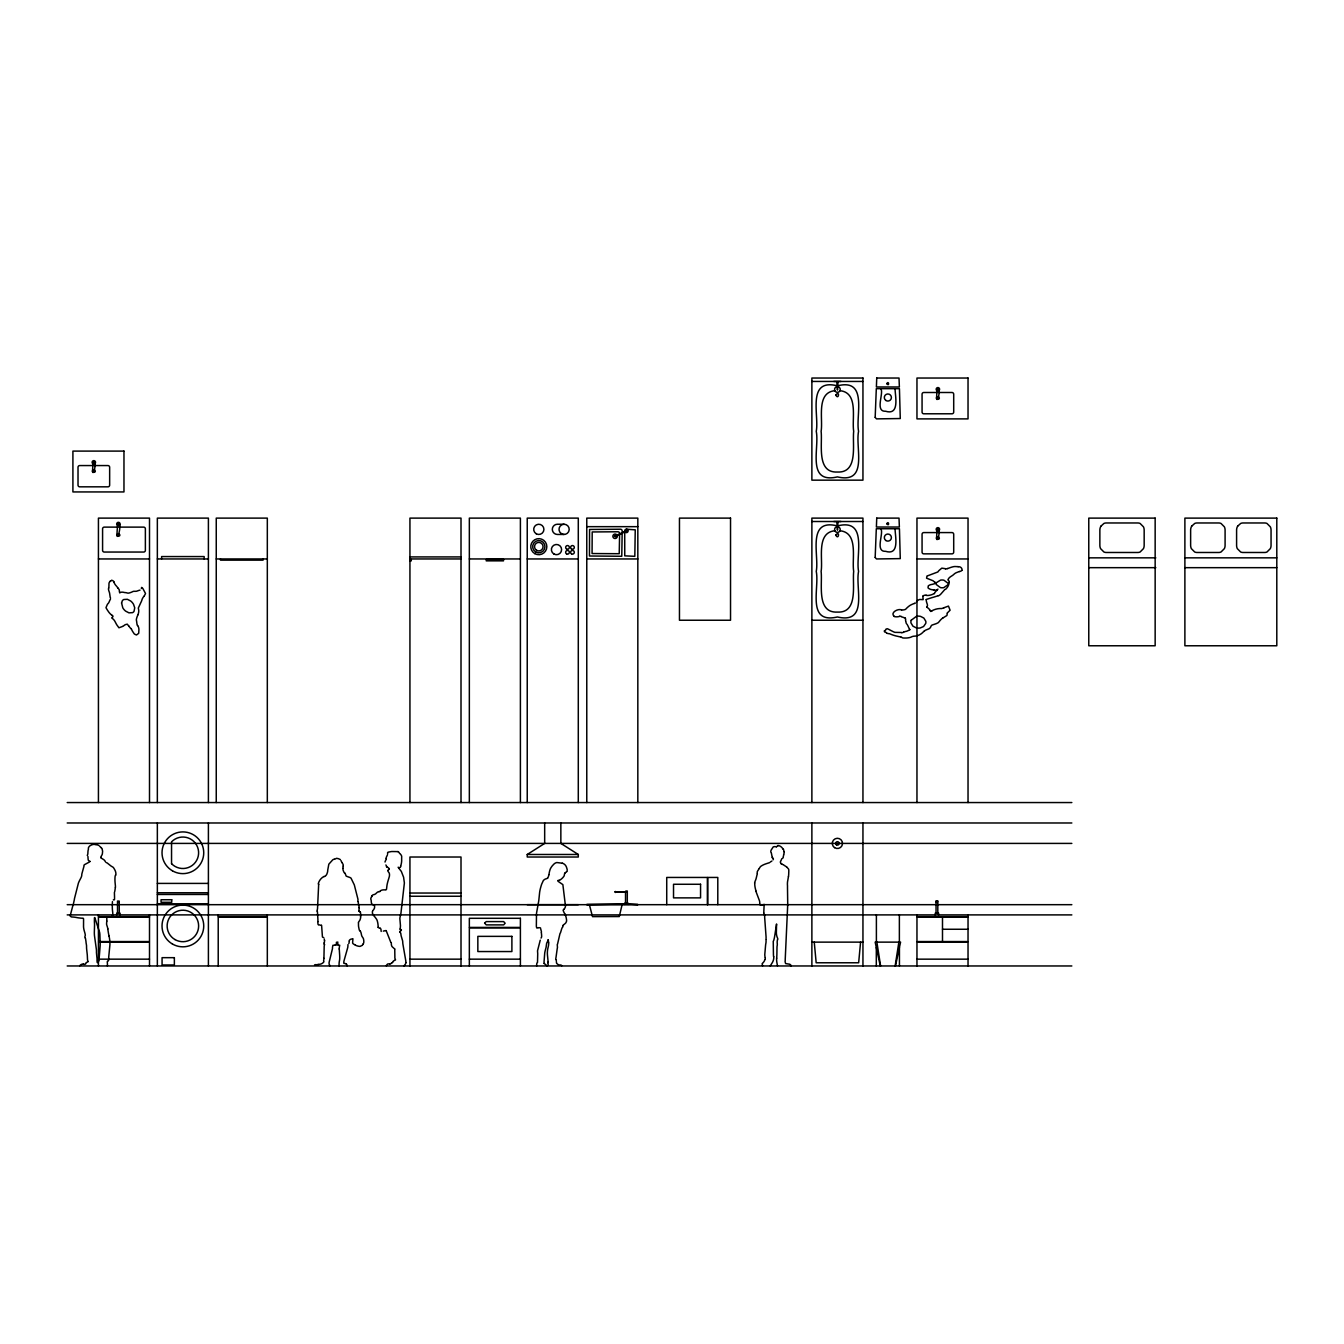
<?xml version="1.0" encoding="UTF-8"?>
<svg xmlns="http://www.w3.org/2000/svg" width="1344" height="1344" viewBox="0 0 1344 1344"><rect width="100%" height="100%" fill="white"/><g stroke="black" fill="none" stroke-linecap="round" stroke-linejoin="round"><path stroke-width="1.5" d="M117.516 913.198L117.516 901.068L119.213 901.068L119.28 913.198M624.708 904.428L624.708 903.151L628.102 903.151L628.102 904.428M936.046 913.198L936.046 901.068M770.263 965.966L771.658 963.648A10.987 10.987 0 0 0 773.808 956.743M339.058 965.849L339.091 963.732A16.985 16.985 0 0 1 339.326 961.397L339.528 960.372A12.953 12.953 0 0 0 339.679 959.112L339.713 958.759A45.461 45.461 0 0 0 339.612 954.408L339.259 948.965M385.022 862.042L385.157 861.487A16.699 16.699 0 0 1 385.51 860.681L385.946 859.774A2.806 2.806 0 0 0 386.316 858.564M141.372 588.521L141.624 587.395L142.514 588.118A20.395 20.395 0 0 1 142.951 588.689L145.538 593.544L144.077 596.299M776.53 925.31L776.362 932.35A14.431 14.431 0 0 0 777.05 936.902L777.538 938.095M378.067 927.158L378.084 926.789A8.232 8.232 0 0 0 378.101 925.596L378.05 924.941A29.518 29.518 0 0 0 377.681 922.505L377.362 921.161A8.534 8.534 0 0 0 376.975 920.035A5.796 5.796 0 0 0 376.454 919.094A24.931 24.931 0 0 0 375.917 918.322L373.766 915.499M880.673 388.668C884.369 392.347 874.44 411.869 885.629 411.247C900.127 415.699 895.02 395.573 895.07 388.668M880.673 528.746C884.369 532.426 874.44 551.947 885.629 551.326C900.127 555.778 895.02 535.651 895.07 528.746M405.871 962.506L405.871 962.388A12.096 12.096 0 0 0 405.854 961.716L405.838 961.464A7.594 7.594 0 0 0 405.787 960.826L402.881 943.975A19.236 19.236 0 0 1 402.73 942.194A9.055 9.055 0 0 0 402.595 940.783L401.369 936.6A11.071 11.071 0 0 1 400.932 934.567L400.915 934.315A5.158 5.158 0 0 0 400.68 933.055L400.428 932.786M773.254 941.556L773.438 954.895A30.089 30.089 0 0 0 773.506 955.786L773.59 956.76M343.006 868.442L342.989 869.501A2.99 2.99 0 0 0 343.09 870.055L343.14 870.223A8.383 8.383 0 0 0 343.375 870.878L343.594 871.433A4.234 4.234 0 0 0 344.585 873.029L344.753 873.046M106.764 917.414L106.814 919.632A11.878 11.878 0 0 1 106.798 921.127M324.526 944.446L324.526 944.395A4.922 4.922 0 0 1 324.341 945.37L324.324 945.521A5.477 5.477 0 0 0 324.19 946.159L323.921 958.339M359.167 907.721L358.915 911.047M949.2 582.439L948.696 584.741A14.078 14.078 0 0 1 947.386 587.328L945.924 589.025A3.024 3.024 0 0 1 945.235 589.394M776.53 924.958L776.563 923.966L775.186 932.87A90.737 90.737 0 0 1 774.346 937.994L773.842 940.027A4.637 4.637 0 0 1 773.573 940.682L773.422 941.002M112.426 901.639L112.308 905.402A70.98 70.98 0 0 0 112.308 907.166A38.422 38.422 0 0 0 112.526 910.879L112.627 911.702A20.95 20.95 0 0 1 112.795 913.937L112.61 915.432A2.302 2.302 0 0 1 112.123 916.255L111.67 916.558A6.149 6.149 0 0 1 109.973 916.978L108.965 917.045A17.64 17.64 0 0 0 108.007 917.162L107.201 917.28M358.462 922.538L358.562 922.169A8.954 8.954 0 0 1 359.251 921.077A5.074 5.074 0 0 0 359.822 920.254L359.906 920.086A8.87 8.87 0 0 0 360.679 917.078L360.696 916.843M401.251 929.796L400.982 929.46A2.856 2.856 0 0 1 400.26 929.359M776.681 958.188L776.798 956.323A79.414 79.414 0 0 0 776.882 954.643L777 946.982A9.055 9.055 0 0 1 777.202 945.538L777.302 944.899A3.007 3.007 0 0 0 777.319 944.362M754.723 883.025L754.706 883.226A23.806 23.806 0 0 0 756.118 891.173M317.856 921.547L317.873 921.329A19.891 19.891 0 0 0 317.923 919.699L317.503 912.66A11.357 11.357 0 0 0 317.335 911.551L317.268 911.232M783.334 856.615L783.317 856.716A6.031 6.031 0 0 1 783.149 857.758L782.426 858.379M87.276 855.473L87.612 854.566A2.621 2.621 0 0 0 87.83 853.877L87.931 851.962A19.488 19.488 0 0 1 87.982 851.374L88.066 850.651A4.066 4.066 0 0 1 88.234 849.845A2.335 2.335 0 0 0 88.435 848.87A3.091 3.091 0 0 1 88.402 847.913L88.536 847.594A4.721 4.721 0 0 1 89.981 845.796L90.989 845.208A10.382 10.382 0 0 1 92.417 844.637L93.727 844.368A3.142 3.142 0 0 1 94.382 844.385A4.452 4.452 0 0 1 95.004 844.536L95.088 844.553A5.561 5.561 0 0 0 95.861 844.704L96.835 844.822A4.805 4.805 0 0 1 97.978 845.04L98.246 845.225A7.745 7.745 0 0 1 98.969 845.594M107.369 965.966L107.369 965.849A13.692 13.692 0 0 0 107.419 965.026L107.419 964.555A13.574 13.574 0 0 0 107.318 962.674L107.335 961.363M387.408 854.969L386.484 856.934A2.503 2.503 0 0 0 386.148 858.514L386.215 858.564M787.567 905.335L787.601 905.705A20.563 20.563 0 0 1 787.634 906.511L785.266 958.44A15.07 15.07 0 0 0 785.232 959.347L785.215 960.59A11.794 11.794 0 0 1 785.098 961.666L785.602 963.564L788.928 964.102A2.184 2.184 0 0 1 790.608 964.925M860.58 942.127L858.648 962.774L816.178 962.774L814.246 942.127M94.5 917.599L94.45 917.868A15.12 15.12 0 0 0 94.416 918.574L94.399 921.194A35.364 35.364 0 0 0 94.45 922.622L94.517 923.815A27.922 27.922 0 0 1 94.534 925.562L94.332 932.434A33.146 33.146 0 0 0 94.466 935.592L96.365 949.351A18.53 18.53 0 0 1 96.432 952.358L96.869 957.197A8.652 8.652 0 0 1 97.003 958.154L97.02 958.742A27.468 27.468 0 0 1 97.037 959.582L97.037 959.834A15.54 15.54 0 0 0 97.171 962.287L97.457 962.707A5.695 5.695 0 0 0 98.767 960.91L98.885 960.725A1.747 1.747 0 0 0 99.002 960.137L100.145 945.89A41.294 41.294 0 0 0 100.195 943.723L99.876 934.332A22.663 22.663 0 0 0 99.59 932.249L94.735 917.549M106.781 921.127L106.63 922.975A7.526 7.526 0 0 0 106.63 924.554L107.503 927.377A14.062 14.062 0 0 1 107.839 928.906M115.382 887.275L114.996 890.03A11.894 11.894 0 0 1 114.694 891.475L114.643 891.626M400.142 929.158L400.142 929.208A13.86 13.86 0 0 0 400.226 928.57A50.316 50.316 0 0 0 400.462 925.68L399.89 918.926A4.906 4.906 0 0 1 399.907 917.885L400.327 915.953A48.266 48.266 0 0 0 400.966 913.013L404.376 882.991L403.586 877.145A14.28 14.28 0 0 1 403.183 876.17L401.318 871.382A4.603 4.603 0 0 0 400.73 870.694L398.143 867.266L399.353 867.703M318.713 884.184L318.73 883.999A10.987 10.987 0 0 0 318.646 884.772L317.52 908.662A6.686 6.686 0 0 1 317.352 909.485A4.183 4.183 0 0 0 317.15 911.098M764.098 905.722L763.778 912.643M757.277 873.818L756.134 878.489A15.288 15.288 0 0 1 755.58 880.135L755.362 880.656A9.156 9.156 0 0 0 754.639 883.008M386.484 889.409L386.854 886.351A23.184 23.184 0 0 1 387.173 884.285L387.29 883.764A51.744 51.744 0 0 1 388.198 880.303A32.827 32.827 0 0 1 388.634 878.926L389.39 876.305A16.632 16.632 0 0 0 389.508 874.642L389.323 873.264A13.272 13.272 0 0 0 388.332 871.786L388.147 871.534A1.781 1.781 0 0 1 387.811 870.761L387.912 870.425M108.494 588.84L108.662 588M895.138 965.966L898.867 942.127M343.174 865.805L343.224 865.351A2.083 2.083 0 0 0 343.157 864.696L343.039 864.377A4.922 4.922 0 0 0 342.468 863.386A5.09 5.09 0 0 1 342.098 862.848L342.048 862.73M788.441 876.674L787.517 881.899A13.81 13.81 0 0 0 787.45 882.991L787.416 883.596A15.17 15.17 0 0 0 787.45 885.175L787.5 885.713A7.308 7.308 0 0 1 787.5 886.267L787.5 886.721A36.154 36.154 0 0 0 787.5 888.25L787.735 905.117M349.154 940.75L349.574 940.094A9.559 9.559 0 0 1 350.263 939.523A2.134 2.134 0 0 1 350.834 939.221L352.918 938.734L352.85 939.893A26.107 26.107 0 0 0 352.649 942.984L352.951 943.589A11.81 11.81 0 0 0 354.883 944.832L355.051 944.95M339.73 945.218L339.662 945.521A16.313 16.313 0 0 0 339.226 948.965M548.923 874.759L549.158 873.314A28.241 28.241 0 0 1 549.629 871.046L550.116 869.434A9.794 9.794 0 0 1 550.771 868.056L551.393 867.065A24.931 24.931 0 0 1 552.418 865.687L554.165 863.856A6.199 6.199 0 0 1 555.593 862.966L555.895 862.831A8.467 8.467 0 0 1 556.819 862.546L562.279 863.201M905.52 619.769L905.604 620.743M762.367 963.732L762.367 963.665A1.865 1.865 0 0 1 762.989 962.774L763.006 962.724A4.654 4.654 0 0 0 763.409 962.321L763.56 962.153A5.981 5.981 0 0 0 764.35 960.96L764.82 959.918M916.39 602.263L916.927 601.07A8.098 8.098 0 0 1 919.279 599.609L919.565 599.525A2.134 2.134 0 0 1 920.287 599.491L923.11 599.642A3.478 3.478 0 0 0 922.942 597.929L922.958 596.182M323.602 960.943L323.618 960.809A19.001 19.001 0 0 0 323.921 958.339M557.491 947.688L557.256 944.63A9.307 9.307 0 0 0 557.609 943.841L559.843 934.181A2.722 2.722 0 0 1 560.482 932.803L561.187 930.518A35.179 35.179 0 0 1 561.506 929.426L561.91 928.25A5.174 5.174 0 0 1 562.38 927.41L562.531 927.192M622.104 904.68L619.282 916.558L592.502 916.625L589.378 904.68M895.457 965.966L900.581 942.127L875.162 942.127L880.034 964.774M343.09 866.242L342.989 867.972M783.401 856.111L783.535 855.59A1.798 1.798 0 0 0 783.67 854.7M540.254 940.145L537.583 950.594A6.602 6.602 0 0 0 537.55 951.367L537.634 952.493A40.32 40.32 0 0 1 537.718 953.971L537.499 962.455A2.318 2.318 0 0 0 536.726 964.085L536.693 964.236A18.883 18.883 0 0 0 536.71 965.966M400.327 867.451L400.714 866.174M909.905 629.798L906.931 631.159A5.578 5.578 0 0 1 906.209 631.361L905.822 631.428A9.324 9.324 0 0 0 903.739 632.1L903.504 632.218M115.45 875.146L115.198 876.053A5.544 5.544 0 0 0 115.063 876.708L115.013 877.313A35.381 35.381 0 0 0 115.097 882.689L115.366 885.41A11.626 11.626 0 0 1 115.416 887.275M547.999 940.279L547.915 940.514A6.485 6.485 0 0 1 547.764 940.985L547.73 941.069M905.621 619.399L905.335 618.022M324.391 942.463L324.576 940.464M324.223 942.95L324.274 942.799A4.385 4.385 0 0 0 323.988 943.958L324.341 944.278M380.167 891.223L380.201 891.156A1.68 1.68 0 0 1 380.604 890.635L382.116 890.047A13.692 13.692 0 0 1 383.796 889.862A10.231 10.231 0 0 1 385.778 889.98L385.93 889.997M404.04 965.866L404.662 964.992A6.098 6.098 0 0 0 406.073 962.573M547.949 962.237L547.966 962.17A2.822 2.822 0 0 0 547.764 962.875M547.512 941.64L547.546 941.539A4.402 4.402 0 0 1 547.025 942.614A14.801 14.801 0 0 1 546.672 943.102L546.168 946.579A4.234 4.234 0 0 1 546.118 947.234L545.294 950.309A25.754 25.754 0 0 0 544.723 953.098L544.102 961.044A12.365 12.365 0 0 1 544.051 961.598L544.018 963.497M765.038 959.398L765.223 958.826A1.949 1.949 0 0 0 765.257 958.272L765.223 957.986M947.285 613.015L949.116 611.167A14.314 14.314 0 0 0 950.09 610.21L948.461 606.094L944.076 607.69M615.485 892.483L615.451 891.458M777.638 939.641L777.706 938.549M371.616 896.717L372.019 895.81M101.102 856.666L101.002 856.901A2.335 2.335 0 0 0 100.716 857.724M783.602 854.482L783.653 854.364A3.965 3.965 0 0 0 784.056 851.626M380.083 891.442L379.529 891.694A5.309 5.309 0 0 1 378.924 891.643M781.721 858.9A11.306 11.306 0 0 1 781.519 859.404L781.284 859.925A16.346 16.346 0 0 1 780.797 860.95L780.326 862.042A8.736 8.736 0 0 0 780.545 862.63L780.83 863.318M137.928 614.863L137.844 615.031A19.286 19.286 0 0 0 136.567 618.576L136.366 619.416A4.654 4.654 0 0 0 136.466 620.525L136.517 620.81M562.716 926.906L562.951 926.285A4.032 4.032 0 0 0 563.002 925.478M759.242 868.493L759.545 868.006A8.854 8.854 0 0 1 760.385 866.746A3.494 3.494 0 0 1 760.922 866.258L761.477 865.889A18.833 18.833 0 0 1 764.803 864.242L765.29 864.058A48.199 48.199 0 0 1 767.155 863.419L768.936 862.865A2.318 2.318 0 0 0 769.642 862.495M372.406 911.4L372.422 913.298A13.238 13.238 0 0 0 373.783 915.499M372.607 911.081L372.742 910.846A7.711 7.711 0 0 1 373.75 909.535L374.506 908.04A16.33 16.33 0 0 0 374.556 907.486A19.085 19.085 0 0 1 374.59 906.914L374.489 905.369M541.044 938.078L541.094 937.994A3.948 3.948 0 0 0 541.649 936.634L541.598 935.021A38.942 38.942 0 0 0 541.498 933.996L541.363 932.652M362.712 944.58L363.132 943.908A10.164 10.164 0 0 0 363.552 943.219L363.602 943.085A2.117 2.117 0 0 0 363.754 942.53L363.804 941.758A16.145 16.145 0 0 0 363.686 939.943L363.468 938.868A3.679 3.679 0 0 0 363.233 938.28L362.561 937.222A23.755 23.755 0 0 1 362.191 936.684L361.99 936.331A4.049 4.049 0 0 1 361.637 935.508L361.301 933.979A18.665 18.665 0 0 0 361.15 933.24A6.418 6.418 0 0 0 360.511 931.51A2.486 2.486 0 0 0 360.074 930.972L360.007 930.905M362.88 944.311L362.645 944.714A12.6 12.6 0 0 1 362.208 945.386L360.041 946.394A11.424 11.424 0 0 1 355.555 945.252L355.404 945.134M110.494 599.138L110.426 599.239A9.475 9.475 0 0 0 109.771 600.432L109.267 601.591A19.37 19.37 0 0 1 108.982 602.23L108.797 602.599A3.898 3.898 0 0 1 108.31 603.305L107.974 603.658A4.553 4.553 0 0 0 107.318 604.531L105.974 607.69L107.554 610.361A30.559 30.559 0 0 1 108.209 611.268L108.478 611.671A13.826 13.826 0 0 0 111.602 614.981M759.024 868.846L757.898 870.593A4.57 4.57 0 0 0 757.243 871.903A7.123 7.123 0 0 0 757.277 873.298L757.294 873.432M389.138 869.215L388.114 870.206M773.069 859.807L773.354 859.236A2.436 2.436 0 0 0 773.136 858.346M564.245 908.981L564.379 908.796A7.745 7.745 0 0 0 565.085 907.57L565.32 906.998A3.058 3.058 0 0 0 565.454 905.873L565.303 904.73A71.4 71.4 0 0 1 565.102 903.034L562.867 884.621L558.617 881.681A2.57 2.57 0 0 1 557.844 881.042M348.785 943.522L349.037 943.018A6.653 6.653 0 0 0 349.154 941.522L349.154 941.422M564.883 873.197L564.934 873.13A7.459 7.459 0 0 1 566.496 871.819L566.58 871.786M85.714 963.278L85.882 963.094A3.427 3.427 0 0 1 86.503 962.472A3.595 3.595 0 0 1 87.545 962.052L88.133 961.649M924.202 631.394L925.042 630.504A2.52 2.52 0 0 1 925.999 630.017L929.107 628.74A14.566 14.566 0 0 0 929.998 628.001L930.3 627.665A2.016 2.016 0 0 0 930.602 627.161L930.67 626.976A3.965 3.965 0 0 1 931.963 625.094L934.567 624.221A37.481 37.481 0 0 0 936.415 623.582L938.011 622.81A3.41 3.41 0 0 0 938.498 622.423L939.322 621.449A17.388 17.388 0 0 1 943.102 617.702M563.052 925.327L563.086 925.31A10.265 10.265 0 0 1 564.144 924.386L564.379 924.185A10.601 10.601 0 0 0 565.925 922.723L566.58 921.11A11.004 11.004 0 0 0 566.513 919.565L566.462 919.279A17.321 17.321 0 0 0 564.782 913.802M547.478 878.27L546.487 878.69A12.197 12.197 0 0 0 545.614 878.942L545.446 879.01A3.31 3.31 0 0 0 544.824 879.329L544.354 879.665A10.685 10.685 0 0 0 543.396 880.421L541.649 884.234A65.89 65.89 0 0 0 540.557 887.897L540.305 888.854A36.254 36.254 0 0 0 539.633 892.332L538.86 899.842A27.065 27.065 0 0 1 538.709 901.034L536.491 913.366L536.357 925.512A34.205 34.205 0 0 0 536.407 926.822L536.71 927.78M943.79 608.026L942.396 608.261M110.292 581.179L111.586 580.558M566.849 871.601L567.101 871.03A6.535 6.535 0 0 0 567.134 869.316L566.462 867.115A28.846 28.846 0 0 0 566.126 866.41L565.908 865.99A5.141 5.141 0 0 0 565.169 864.982A7.006 7.006 0 0 0 563.892 863.906A5.006 5.006 0 0 0 562.279 863.201M325.786 875.734L326.642 874.524A22.898 22.898 0 0 0 327.314 872.76L327.533 872.038A8.971 8.971 0 0 0 327.718 870.206L328.826 864.175L332.858 859.706A6.384 6.384 0 0 1 334.303 859.219M770.515 861.874L770.566 861.84A3.797 3.797 0 0 1 771.036 861.554L771.187 861.47A6.787 6.787 0 0 0 771.674 861.185L771.859 861.067M395.59 959.868L395.489 959.902A5.342 5.342 0 0 0 394.75 960.271L394.447 960.439A4.217 4.217 0 0 0 392.818 961.75L392.952 961.901A1.781 1.781 0 0 1 392.347 962.64L391.894 962.909M776.462 846.77L776.899 846.451A4.469 4.469 0 0 1 777.79 845.947L777.84 845.93M391.423 963.245L391.507 963.178A4.032 4.032 0 0 1 389.894 964.018M932.299 610.63L932.03 610.814A3.125 3.125 0 0 1 930.67 611.47M560.851 822.982L560.851 843.41L578.29 854.482L578.29 857.018L527.234 857.018L527.234 854.482L544.673 843.41L544.673 822.982M122.489 626.489L118.927 627.782L116.726 624.725A24.293 24.293 0 0 1 116.256 623.885L115.046 621.6A8.602 8.602 0 0 0 113.047 619.013L111.686 617.887L112.358 617.148M943.186 617.803L946.932 615.485L947.302 613.183M122.909 626.237L123.161 626.086A12.566 12.566 0 0 0 124.051 625.514L124.606 625.111A16.632 16.632 0 0 1 125.21 624.691L127.226 624.154L128.604 625.8M560.146 879.917L561.372 879.01A20.395 20.395 0 0 0 562.867 877.598L563.791 876.456A3.31 3.31 0 0 0 564.329 875.146L564.379 874.742A4.771 4.771 0 0 1 564.799 873.163M93.24 469.745C89.594 473.038 97.927 473.273 94.517 469.795M937.289 396.682C933.542 399.622 941.926 400.495 938.582 396.732M937.289 536.76C933.542 539.7 941.926 540.574 938.582 536.81M926.15 595.308L926.923 595.476A9.677 9.677 0 0 0 929.712 595.207L930.132 595.14A15.91 15.91 0 0 0 932.719 594.283L934.265 593.544M324.122 876.641L325.13 876.12M764.131 904.327L764.047 904.378A10.567 10.567 0 0 0 763.442 904.714L763.022 904.932A3.881 3.881 0 0 1 762.266 905.083L761.712 905.134A6.552 6.552 0 0 1 760.301 905.117L759.998 904.546A14.095 14.095 0 0 1 759.763 902.966L759.679 901.874A6.989 6.989 0 0 0 759.41 900.598L756.403 892.634A38.186 38.186 0 0 1 755.933 891.24M556.349 961.447L556.584 963.295A7.006 7.006 0 0 1 557.038 963.682A7.375 7.375 0 0 0 558.281 964.622L559.238 964.975A8.45 8.45 0 0 0 560.23 964.958L560.868 965.026A2.554 2.554 0 0 1 561.59 965.479L561.826 965.714M117.802 533.686C114.022 536.726 122.59 537.247 118.994 533.686M937.927 589.109L937.121 590.285A8.047 8.047 0 0 0 934.836 592.62L934.802 592.838A3.31 3.31 0 0 1 934.298 593.594M119.851 592.99L119.381 591.83A7.207 7.207 0 0 0 119.129 589.546A13.524 13.524 0 0 0 118.121 588.269M336.286 944.966L336.454 942.161M947.638 568.562L950.846 567.42A34.49 34.49 0 0 1 952.526 566.916L953.702 566.647A8.887 8.887 0 0 1 955.802 566.563L956.407 566.597A10.87 10.87 0 0 0 957.852 566.614L958.154 566.597M884.234 630.941L884.621 631.966A9.257 9.257 0 0 1 885.545 632.234L885.679 632.302A2.1 2.1 0 0 1 886.318 632.738L886.536 632.974M914.39 603.439L915.281 603.154M112.762 617.014L112.997 616.056A9.475 9.475 0 0 0 111.972 615.233L111.619 614.981M944.815 589.546L940.733 594.199A8.148 8.148 0 0 1 938.952 595.56L938.33 595.795M772.951 858.262L772.531 858.144A6.048 6.048 0 0 1 772.279 857.388M114.408 899.758L113.921 899.825A6.3 6.3 0 0 0 113.299 899.926L113.299 899.926M383.292 931.123L383.695 931.022A12.466 12.466 0 0 1 385.056 930.703L385.862 930.586M959.532 571.519L959.666 571.486A4.066 4.066 0 0 0 961.766 570.511M140.028 590.117L139.759 590.184A9.106 9.106 0 0 0 138.634 590.503L136.937 591.108A5.04 5.04 0 0 1 135.895 591.31L134.316 591.31A17.321 17.321 0 0 0 133.762 591.293L132.77 591.578A13.826 13.826 0 0 1 130.402 592.603L130.2 592.67A15.506 15.506 0 0 1 128.873 593.057L128.688 593.074A3.192 3.192 0 0 1 127.663 593.09L126.806 592.872A11.306 11.306 0 0 0 126.319 592.738A4.469 4.469 0 0 0 125.58 592.62L125.446 592.62A5.914 5.914 0 0 1 124.538 592.519L124.085 592.435A6.955 6.955 0 0 0 120.338 592.385M899.556 616.392L899.472 616.426A9.895 9.895 0 0 1 894.197 616.526M937.843 595.846L935.508 596.585A86.587 86.587 0 0 1 931.762 597.694L926.117 599.491M884.755 630.823L885.763 629.866A4.536 4.536 0 0 1 885.914 629.177L887.242 628.706A18.211 18.211 0 0 1 889.762 629.899L892.55 631.344A36.439 36.439 0 0 0 893.642 631.865L894.516 632.218A3.998 3.998 0 0 0 895.138 632.369L898.951 632.436A36.674 36.674 0 0 1 900.934 632.503L901.774 632.57M334.404 859.253L334.488 859.253A3.595 3.595 0 0 0 335.513 858.85L335.698 858.732A3.696 3.696 0 0 1 336.638 858.329L338.201 858.631A20.748 20.748 0 0 1 339.612 859.219L340.402 859.639M538.272 927.746L538.474 927.713A3.242 3.242 0 0 1 539.297 927.696L539.683 927.763A2.066 2.066 0 0 1 540.607 928.032M378.672 891.61L377.513 892.147A12.314 12.314 0 0 0 376.421 893.088A6.586 6.586 0 0 0 375.95 893.592L374.657 894.432A7.426 7.426 0 0 0 372.926 894.919A2.251 2.251 0 0 0 372.002 895.81M834.842 390.684C815.959 392.616 823.183 418.874 821.117 431.306C822.612 444.242 816.211 473.054 837.413 472.03C858.614 473.054 852.197 444.242 853.692 431.306C851.642 418.874 858.866 392.616 839.983 390.684M834.842 530.746C815.959 532.694 823.183 558.953 821.117 571.385C822.612 584.321 816.211 613.133 837.413 612.091C858.614 613.133 852.197 584.321 853.692 571.385C851.642 558.953 858.866 532.694 839.983 530.746M335.748 945.05L334.723 945.168M334.303 945.218L334.169 945.218A6.972 6.972 0 0 1 332.926 945.286L332.489 947.285A11.138 11.138 0 0 1 332.472 948.629L329.683 960.086A41.261 41.261 0 0 0 329.431 961.01L329.078 962.606A4.469 4.469 0 0 0 329.616 965.194M107.772 961.313L108.713 960.204A12.97 12.97 0 0 0 108.713 959.381L108.713 957.818A22.512 22.512 0 0 1 108.746 956.726L109.906 944.882A16.43 16.43 0 0 0 109.906 943.572L109.822 941.556A32.155 32.155 0 0 0 109.032 936.079M558.079 880.37L558.113 880.37A6.384 6.384 0 0 0 559.524 880.152M836.808 385.711C806.484 378.386 819.386 415.8 816.245 431.306C819.689 447.905 806.064 484.159 837.413 476.902C868.762 484.159 855.137 447.905 858.581 431.306C855.422 415.8 868.342 378.386 838.001 385.711M836.808 525.79C806.484 518.465 819.386 555.878 816.245 571.385C819.689 587.983 806.064 624.238 837.413 616.98C868.762 624.238 855.137 587.983 858.581 571.385C855.422 555.878 868.342 518.465 838.001 525.79M389.861 963.917L389.424 963.9A5.494 5.494 0 0 0 387.542 964.051L386.434 965.311A1.999 1.999 0 0 0 386.467 965.966M318.293 964.656L317.083 964.589M536.978 927.763L537.348 927.78A10.483 10.483 0 0 0 537.902 927.78M811.877 381.444L862.949 381.444M937.289 392.498L923.782 392.498A1.697 1.697 0 0 0 922.068 394.195L922.068 412.087A1.697 1.697 0 0 0 923.782 413.784L952.006 413.784A1.697 1.697 0 0 0 953.702 412.087L953.702 394.195A1.697 1.697 0 0 0 952.006 392.498L938.482 392.498M93.24 465.562L79.716 465.562A1.697 1.697 0 0 0 78.019 467.258L78.019 485.134A1.697 1.697 0 0 0 79.716 486.83L107.94 486.83A1.697 1.697 0 0 0 109.654 485.134L109.654 467.258A1.697 1.697 0 0 0 107.94 465.562L94.433 465.562M811.877 521.506L862.949 521.506M564.11 524.244L557.424 524.244A5.107 5.107 0 0 0 552.317 529.351A5.107 5.107 0 0 0 557.424 534.458L564.11 534.458M586.774 526.663L637.829 526.663M117.802 527.117L104.278 527.117A1.697 1.697 0 0 0 102.581 528.814L102.581 550.351A1.697 1.697 0 0 0 104.278 552.048L143.657 552.048A1.697 1.697 0 0 0 145.37 550.351L145.37 528.814A1.697 1.697 0 0 0 143.657 527.117L118.994 527.117M626.405 529.217L635.242 529.838L634.822 556.315L624.758 555.862L624.708 532.375M937.289 532.577L923.782 532.577A1.697 1.697 0 0 0 922.068 534.274L922.068 552.149A1.697 1.697 0 0 0 923.782 553.846L952.006 553.846A1.697 1.697 0 0 0 953.702 552.149L953.702 534.274A1.697 1.697 0 0 0 952.006 532.577L938.482 532.577M409.937 556.92L461.009 556.92M1088.774 557.844L1155.823 557.844M1184.887 557.844L1276.8 557.844M98.431 558.953L149.503 558.953M157.349 558.953L208.404 558.953M216.25 558.953L267.322 558.953M409.937 558.953L461.009 558.953M469.342 558.953L520.397 558.953M527.234 558.953L578.29 558.953M586.774 558.953L637.829 558.953M916.961 558.953L968.033 558.953M409.937 559.524L411.281 559.524L411.281 560.851L409.937 560.851M1088.774 567.672L1155.823 567.672M1184.887 567.672L1276.8 567.672M933.408 589.898L933.526 589.898A3.629 3.629 0 0 1 934.265 589.932L934.567 590.05M811.877 620.239L862.949 620.239M67.2 802.553L1071.84 802.553M67.2 822.982L1071.84 822.982M67.2 843.41L1071.84 843.41M527.234 854.482L578.29 854.482M157.349 883.411L208.404 883.411M625.783 891.022L627.295 891.022L627.295 903.151M157.349 892.769L208.404 892.769M409.937 893.038L461.009 893.038M157.349 894.466L208.404 894.466M409.937 896.263L461.009 896.263M936.113 901.068L937.742 901.068M157.349 903.84L208.404 903.84M624.708 904.008L586.774 904.68M628.102 904.008L637.829 904.68M586.774 904.428L637.829 904.428M67.2 904.68L1071.84 904.68M67.2 914.894L1071.84 914.894M942.497 929.258L968.033 929.258M811.877 942.127L862.949 942.127M98.431 959.162L149.503 959.162M409.937 959.162L461.009 959.162M469.342 959.162L520.397 959.162M916.961 959.162L968.033 959.162M67.2 965.966L1071.84 965.966M386.148 930.569L390.785 942.278M776.278 846.854L775.975 846.804A5.51 5.51 0 0 0 774.295 846.636A5.057 5.057 0 0 0 773.17 846.972L771.154 850.097A3.83 3.83 0 0 0 770.801 851.827M544.303 963.48L547.193 965.966M901.555 609.924C898.061 608.194 889.745 612.847 894.247 616.308M321.602 925.31L322.442 937.037A6.804 6.804 0 0 0 323.602 937.625L323.803 937.726M900.816 637.006L899.875 636.821A25.351 25.351 0 0 1 898.934 636.619L896.549 636.082A28.913 28.913 0 0 1 894.348 635.494L893.575 635.258A29.551 29.551 0 0 1 891.089 634.351L889.795 633.814A4.956 4.956 0 0 0 888.317 633.629L886.721 633.192M904.898 617.904L904.781 617.87A12.634 12.634 0 0 1 903.353 617.417L903.084 617.316A12.046 12.046 0 0 0 902.261 617.03A4.553 4.553 0 0 1 901.236 616.627L901.169 616.577M397.79 851.659L397.051 851.609A22.478 22.478 0 0 1 396.194 851.575L391.877 851.525A10.987 10.987 0 0 0 390.482 851.726L388.114 852.18A3.931 3.931 0 0 0 387.593 852.684L387.643 854.095M901.253 637.09L902.647 637.913A13.188 13.188 0 0 0 904.68 638.03L905.688 638.03A16.699 16.699 0 0 0 910.812 637.224L911.954 636.67A8.333 8.333 0 0 1 913.886 636.199L915.55 636.082A13.154 13.154 0 0 0 923.933 631.193M83.513 964.034L83.563 964.034A4.788 4.788 0 0 0 80.69 964.807A5.326 5.326 0 0 0 79.733 965.765M374.102 905.201L372.137 904.31A1.764 1.764 0 0 1 371.717 903.79L371.582 903.487A8.585 8.585 0 0 1 371.263 901.438L371.179 900.497A4.704 4.704 0 0 0 370.726 898.985L371.062 897.658A2.722 2.722 0 0 0 371.582 896.717M387.274 867.216L387.458 867.266A3.158 3.158 0 0 1 389.239 868.879M89.981 861.269L89.746 861.151A2.705 2.705 0 0 1 88.402 860.311L88.25 860.009A7.896 7.896 0 0 1 88.099 858.934L87.982 857.388A15.17 15.17 0 0 1 87.965 856.867L87.948 856.464M380.318 928.267L380.906 929.124A8.635 8.635 0 0 1 381.058 930.233L381.091 930.653A3.242 3.242 0 0 0 381.192 931.459M783.014 864.578L786.862 867.082M782.359 864.343L782.561 864.41A4.066 4.066 0 0 1 780.713 863.47M318.629 924.672L318.914 924.773A11.693 11.693 0 0 0 321.317 925.294M106.176 862.495L106.646 862.714A5.947 5.947 0 0 1 107.386 863.117L110.41 865.553A11.39 11.39 0 0 0 111.367 866.225L112.963 867.166A2.688 2.688 0 0 1 113.467 867.653L113.652 867.905A16.229 16.229 0 0 1 114.29 868.963L114.542 869.417A8.803 8.803 0 0 1 115.87 875.045M945.42 568.697L941.808 568.142L939.036 570.478A11.071 11.071 0 0 0 937.877 571.956L928.318 575.551A18.161 18.161 0 0 0 926.974 575.988L926.57 578.172L933.089 580.776A10.03 10.03 0 0 0 934.903 582.204M101.321 858.161L102.934 859.135A7.812 7.812 0 0 1 104.782 860.597L104.95 861.017A2.285 2.285 0 0 1 105.37 861.739M345.089 873.281L346.198 876.137L348.634 877.044A20.546 20.546 0 0 1 349.222 877.229A7.426 7.426 0 0 1 350.431 877.75A3.074 3.074 0 0 1 351.053 878.203L354.312 884.906L357.974 899.304A5.863 5.863 0 0 1 357.924 900.144L357.857 901.354M346.298 964.001L346.55 964.219A3.528 3.528 0 0 1 347.239 965.966M343.98 963.43L343.745 962.22A20.093 20.093 0 0 1 344.249 959.969L347.743 947.503A16.548 16.548 0 0 0 347.945 944.765L347.945 944.614M930.552 611.218L929.88 610.294M395.354 959.381L394.85 958.054A48.334 48.334 0 0 0 394.867 956.542L394.75 949.082M909.737 629.496L909.77 629.53A5.695 5.695 0 0 1 908.83 627.816L908.527 627.194A16.111 16.111 0 0 0 907.452 625.027L907.452 625.027M927.041 607.303L927.578 607.706A9.559 9.559 0 0 1 930.014 610.21M359.201 911.282L359.134 911.232A6.166 6.166 0 0 1 359.89 911.904L359.974 912.022M935.138 582.355L935.172 583.094A1.764 1.764 0 0 1 934.382 583.766L933.71 583.968A7.543 7.543 0 0 0 933.005 584.153L932.904 584.186A6.132 6.132 0 0 1 932.098 584.388L931.829 584.422A7.61 7.61 0 0 0 928.267 585.866L928.015 587.916A7.745 7.745 0 0 0 933.391 589.764M391.339 942.883L391.322 943.236A7.678 7.678 0 0 0 391.642 945.773A3.209 3.209 0 0 0 392.498 947.033L393.07 947.537A12.298 12.298 0 0 1 393.658 948.058A13.272 13.272 0 0 0 394.229 948.578L394.682 948.965M385.879 864.982L386.266 865.469A2.974 2.974 0 0 1 386.434 866.46L386.551 866.846A3.024 3.024 0 0 0 387.274 867.199M101.17 847.644L100.447 846.989A10.618 10.618 0 0 1 99.792 846.384L99.792 846.384M399.554 853.406L399.521 853.339A3.478 3.478 0 0 0 397.874 851.508M926.738 607.051L927.041 606.312A6.838 6.838 0 0 0 927.394 605.842L927.528 605.086M400.126 853.86L400.327 854.078A8.148 8.148 0 0 1 401.1 855.002A3.562 3.562 0 0 1 401.688 856.531L401.654 858.581A18.144 18.144 0 0 0 401.654 859.891L401.671 860.614A18.833 18.833 0 0 1 400.63 866.141M787.063 867.367L788.491 868.997A1.966 1.966 0 0 1 788.726 869.585L788.76 869.887A15.977 15.977 0 0 1 788.794 871.5L788.693 874.339A22.714 22.714 0 0 1 788.441 876.674M948.091 579.835L948.629 578.374A10.214 10.214 0 0 0 949.082 578.004L949.452 577.668A4.973 4.973 0 0 0 949.939 577.214A2.201 2.201 0 0 1 950.292 576.845L950.376 576.811A11.239 11.239 0 0 1 950.796 576.542L951.518 576.089A17.522 17.522 0 0 0 952.846 575.198L952.963 575.114A11.726 11.726 0 0 0 954.022 574.207L954.223 574.006A8.686 8.686 0 0 1 956.323 572.678L958.104 571.99A15.254 15.254 0 0 1 959.532 571.519M399.672 931.946L399.739 932.047A14.465 14.465 0 0 0 400.092 932.45M137.458 625.582L137.172 625.01A14.666 14.666 0 0 1 136.886 623.431L136.584 621.23M378.134 927.444L378.622 927.73A9.358 9.358 0 0 0 380.1 928.217M85.495 938.398L85.982 941.573A14.23 14.23 0 0 0 86.268 943.925L86.486 945.235A8.501 8.501 0 0 1 86.537 946.092L86.554 947.453A23.974 23.974 0 0 0 86.621 948.881L87.226 954.341A28.913 28.913 0 0 1 87.343 956.021L87.511 959.666A4.687 4.687 0 0 0 87.814 960.758L87.982 961.195M906.898 624.154L906.847 624.103A3.662 3.662 0 0 1 906.058 622.692A5.124 5.124 0 0 0 905.89 621.667L905.772 621.281M118.121 588.269L117.029 586.807A19.387 19.387 0 0 0 116.122 585.715L115.987 585.598A11.592 11.592 0 0 1 114.526 583.481L114.324 583.027A15.338 15.338 0 0 1 113.988 582.322L113.887 582.103M555.962 959.801L556.08 959.969A7.056 7.056 0 0 1 556.399 960.439M110.561 598.046L110.51 597.962A2.184 2.184 0 0 1 110.191 597.274L109.62 593.342A6.77 6.77 0 0 0 109.318 592.166L109.032 591.377A26.275 26.275 0 0 1 108.73 590.453L108.478 589.294M131.342 628.942L131.83 629.933A11.122 11.122 0 0 0 132.703 631.546L133.913 633.377A6.518 6.518 0 0 0 134.316 633.948L135.055 634.368A7.006 7.006 0 0 1 135.727 634.654L135.946 634.754A6.905 6.905 0 0 0 136.5 634.99L138.701 633.31L138.919 629.546A8.081 8.081 0 0 0 137.71 625.514M564.732 913.819L564.497 913.399A15.07 15.07 0 0 1 563.674 911.736L563.304 910.778A5.393 5.393 0 0 1 563.102 910.207L563.354 909.838A4.637 4.637 0 0 0 564.262 908.981M341.846 862.378L341.527 861.756A7.694 7.694 0 0 1 341.124 860.866L341.074 860.664M555.727 959.448L555.828 958.238A15.372 15.372 0 0 0 556.03 957.247L557.172 948.982A9.458 9.458 0 0 1 557.374 948.125M337.915 945.084L338.218 945.252A3.276 3.276 0 0 0 338.89 945.202M357.941 901.74L358.26 902.479A4.721 4.721 0 0 1 358.428 903.689L358.478 904.394A4.603 4.603 0 0 0 358.697 905.419L359.083 906.713A4.771 4.771 0 0 1 359.167 907.721M927.377 604.531L926.806 602.885A11.407 11.407 0 0 1 926.386 601.188L926.184 599.894M763.846 913.097L764.131 913.853A7.476 7.476 0 0 1 764.686 916.944A21.319 21.319 0 0 0 764.702 917.851L766.03 936.365A11.861 11.861 0 0 1 766.08 937.692L766.063 937.826A22.26 22.26 0 0 0 766.063 938.818L766.063 939.137M784.022 851.626L783.972 851.424A5.662 5.662 0 0 1 783.821 850.802L783.787 850.601A4.57 4.57 0 0 0 783.35 849.173M772.262 857.405L771.658 854.65A5.107 5.107 0 0 0 771.154 852.684M83.496 918.557L83.009 918.187A12.482 12.482 0 0 1 80.959 918.137L79.078 917.935A31.181 31.181 0 0 1 77.062 917.616L76.289 917.465A24.209 24.209 0 0 0 73.231 917.062L71.954 916.978A15.607 15.607 0 0 1 71.35 916.927L70.123 916.003L72.559 906.73A42.168 42.168 0 0 1 73.214 904.798L74.34 899.606A17.052 17.052 0 0 1 74.508 898.481L78.389 883.176A26.897 26.897 0 0 1 79.414 880.807L80.606 878.506A20.009 20.009 0 0 0 81.312 877.027L81.564 876.288A4.603 4.603 0 0 0 81.715 875.616L81.799 874.39A4.788 4.788 0 0 1 81.9 873.768L84.017 866.09A1.798 1.798 0 0 1 83.95 865.418L84.235 864.881A2.772 2.772 0 0 1 84.907 864.444L89.494 861.974A2.1 2.1 0 0 0 89.863 861.588M777.487 965.916L776.798 962.002A19.757 19.757 0 0 1 776.664 958.188M109.049 936.079L108.83 935.021A48.216 48.216 0 0 1 108.394 932.837L108.007 930.418A41.11 41.11 0 0 1 107.89 929.46L107.822 928.906M880.286 965.966L880.085 964.992M765.139 957.533L765.106 957.348A15.086 15.086 0 0 1 764.786 954.576L765.61 944.95A20.311 20.311 0 0 1 765.811 943.673L765.895 943.219A11.273 11.273 0 0 0 766.046 941.825L766.063 939.859M540.725 928.922L540.96 929.964A14.011 14.011 0 0 0 541.33 931.241L541.397 931.577A7.006 7.006 0 0 1 541.363 932.316M876.876 942.127L880.606 965.966M548.302 940.145L548.419 941.018A31.55 31.55 0 0 1 548.621 942.782M337.865 944.698L337.865 944.782A10.382 10.382 0 0 1 337.798 943.673L337.747 941.942M548.621 942.782L548.654 943.169A10.769 10.769 0 0 1 548.453 945.806L548.016 947.722A21.907 21.907 0 0 0 547.445 954.979L548.05 960.977A6.871 6.871 0 0 1 548.05 961.716M83.53 918.977L83.546 919.38A23.134 23.134 0 0 1 83.563 920.623L83.53 926.806A18.984 18.984 0 0 0 84.235 930.754L84.722 932.434A24.175 24.175 0 0 1 85.193 934.349L85.294 935.306A2.52 2.52 0 0 1 85.042 936.13L84.823 937.154A2.318 2.318 0 0 0 85.26 938.078M114.526 899.388L114.526 897.305A32.592 32.592 0 0 0 114.492 895.574L114.408 892.802A3.898 3.898 0 0 1 114.492 892.164M358.462 922.841L358.495 925.764A11.844 11.844 0 0 0 358.73 927.41L359.268 929.998A3.36 3.36 0 0 0 359.94 930.821M968.033 802.553L968.033 518.112L916.961 518.112L916.961 802.553M968.033 914.894L968.033 916.608L916.961 916.608L916.961 914.894M968.033 965.966L968.033 942.127L916.961 942.127L916.961 965.966M942.497 916.961L942.497 941.556M938.633 914.894L938.633 913.198L935.222 913.198L935.222 914.894M937.81 901.068L937.81 913.198M899.371 914.894L899.371 942.127M899.438 947.436L899.438 965.966M876.389 914.894L876.389 942.127M876.305 947.436L876.305 965.966M862.949 802.553L862.949 518.112L811.877 518.112L811.877 802.553M862.949 822.982L862.949 965.966M841.008 381.444L833.801 381.444M841.008 521.506L833.801 521.506M838.001 381.864L837.463 390.079L836.808 381.864M838.001 521.942L837.463 530.158L836.808 521.942M811.877 822.982L811.877 965.966M717.797 904.68L717.797 877.447L707.784 877.447L707.784 904.68M707.364 904.68L707.364 877.447L666.725 877.447L666.725 904.68M637.829 802.553L637.829 518.112L586.774 518.112L586.774 802.553M625.531 892.584L625.531 903.151M624.708 530.914L624.708 531.065A1.697 1.697 0 0 1 626.741 529.25A1.697 1.697 0 0 1 627.917 531.703A1.697 1.697 0 0 1 625.229 532.14M622.154 532.274L622.154 530.914A1.697 1.697 0 0 0 620.458 529.217L589.579 529.469L589.462 556.013L621.768 556.265L622.154 533.585M619.601 534.811L619.214 553.711L592.066 553.543L592.2 531.955L617.904 531.77A1.697 1.697 0 0 1 619.601 533.467M578.29 802.553L578.29 518.112L527.234 518.112L527.234 802.553M578.29 904.68L527.234 904.68M520.397 802.553L520.397 518.112L469.342 518.112L469.342 802.553M520.397 965.966L520.397 927.864L469.342 927.864L469.342 965.966M461.009 802.553L461.009 518.112L409.937 518.112L409.937 802.553M461.009 965.966L461.009 857.018L409.937 857.018L409.937 965.966M267.322 802.553L267.322 518.112L216.25 518.112L216.25 802.553M267.322 914.894L267.322 916.608L218.215 916.608L218.215 914.894M267.322 965.966L267.322 916.961L218.215 916.961L218.215 965.966M263.054 558.953L263.054 560.146L220.517 560.146L220.517 558.953M208.404 802.553L208.404 518.112L157.349 518.112L157.349 802.553M208.404 822.982L208.404 965.966M204.154 558.953L204.154 556.567L161.616 556.567L161.616 558.953M157.349 822.982L157.349 965.966M149.503 802.553L149.503 518.112L98.431 518.112L98.431 802.553M149.503 914.894L149.503 916.608L98.431 916.608L98.431 914.894M149.503 965.966L149.503 942.127L98.431 942.127L98.431 965.966M120.103 914.894L120.103 913.198L116.693 913.198L116.693 914.894M937.289 390.869A1.697 1.697 0 0 1 936.533 388.248A1.697 1.697 0 0 1 939.254 388.248A1.697 1.697 0 0 1 938.482 390.869M903.521 632.268A4.15 4.15 0 0 1 901.774 632.654M932.282 610.596A18.194 18.194 0 0 1 941.976 608.563M948.259 580.054A3.83 3.83 0 0 1 949.284 582.439M958.188 566.782A3.276 3.276 0 0 1 962.102 570.343M947.587 568.495A3.562 3.562 0 0 1 945.487 568.898M937.154 589.596A4.687 4.687 0 0 1 934.567 590.369M922.874 596.081A3.914 3.914 0 0 1 926.167 595.241M914.407 603.439A33.281 33.281 0 0 0 911.467 604.649L910.745 605.018A12.046 12.046 0 0 0 909.115 606.06L908.897 606.228A23.52 23.52 0 0 0 906.343 608.513L906.108 608.782A8.45 8.45 0 0 1 905.738 609.151A1.714 1.714 0 0 1 905.268 609.47L904.646 609.655A9.811 9.811 0 0 1 901.555 610.008M899.623 616.241A2.822 2.822 0 0 1 901.236 616.442M117.802 525.622A1.697 1.697 0 0 1 117.029 523.001A1.697 1.697 0 0 1 119.75 523.001A1.697 1.697 0 0 1 118.994 525.622M344.568 963.48A3.175 3.175 0 0 1 346.282 964.018M360.326 911.921A10.584 10.584 0 0 1 360.478 916.81M318.226 883.882A11.642 11.642 0 0 1 323.988 876.422M318.226 924.756A5.006 5.006 0 0 1 318.058 921.614M324.526 940.481A2.57 2.57 0 0 1 324.341 939.07M323.954 961.733A6.098 6.098 0 0 1 318.326 964.303M314.53 964.925A2.957 2.957 0 0 1 316.949 964.891M329.599 965.194A4.939 4.939 0 0 1 329.885 965.849M144.06 596.282A4.486 4.486 0 0 0 143.455 596.921A9.526 9.526 0 0 0 142.01 599.642L141.792 600.382A16.783 16.783 0 0 1 140.851 602.549L138.348 607.992A2.503 2.503 0 0 0 138.432 608.714L138.533 609.05A8.669 8.669 0 0 1 137.844 614.813M111.619 580.289A3.377 3.377 0 0 1 114.089 581.986M110.292 581.179A6.569 6.569 0 0 0 109.402 582.322L109.301 582.473A2.789 2.789 0 0 0 108.982 583.447L108.948 584.959A14.246 14.246 0 0 1 108.696 588M128.654 625.766A14.162 14.162 0 0 0 130.586 628.27L130.738 628.303A3.427 3.427 0 0 1 131.376 628.908M85.73 963.934A2.839 2.839 0 0 1 83.513 964.236M101.119 847.694A3.763 3.763 0 0 1 102.362 849.29L102.245 849.492A3.108 3.108 0 0 0 102.295 850.013L102.446 850.5A2.537 2.537 0 0 1 102.614 851.273L102.446 852.97A15.389 15.389 0 0 1 102.346 853.826L102.262 854.196A2.906 2.906 0 0 1 101.993 854.902L101.657 855.456A7.291 7.291 0 0 0 101.304 856.061M547.999 940.279A3.797 3.797 0 0 1 548.167 939.775M548.05 963.682A2.184 2.184 0 0 1 547.915 965.378M548.789 874.742A8.064 8.064 0 0 1 547.596 878.254M401.419 930.082A3.209 3.209 0 0 1 399.706 931.409M617.266 535.903A2.218 2.218 0 0 1 614.695 538.474A2.218 2.218 0 0 1 613.15 535.198A2.218 2.218 0 0 1 616.762 534.828M790.541 964.975A5.51 5.51 0 0 1 790.961 965.966M777.907 845.46A6.67 6.67 0 0 1 783.082 849.307M762.586 965.849A3.142 3.142 0 0 1 762.418 963.749M777.319 943.74A9.24 9.24 0 0 1 777.487 939.742M838.001 526.798A2.839 2.839 0 0 1 839.765 531.149A2.839 2.839 0 0 1 835.061 531.149A2.839 2.839 0 0 1 836.808 526.798M937.289 530.93A1.697 1.697 0 0 1 936.533 528.31A1.697 1.697 0 0 1 939.254 528.31A1.697 1.697 0 0 1 938.482 530.93M838.001 386.719A2.839 2.839 0 0 1 839.765 391.087A2.839 2.839 0 0 1 835.061 391.087A2.839 2.839 0 0 1 836.808 386.719M93.24 463.915A1.697 1.697 0 0 1 92.467 461.311A1.697 1.697 0 0 1 95.189 461.311A1.697 1.697 0 0 1 94.433 463.915M875.179 417.329L876.456 418.874L900.278 418.538L899.438 388.668L876.305 388.668L875.179 417.329M875.179 557.407L876.456 558.953L900.278 558.617L899.438 528.746L876.305 528.746L875.179 557.407M886.788 383.695C889.56 387.223 888.77 379.915 886.788 383.611M886.788 523.757C889.56 527.285 888.77 519.994 886.788 523.69M615.098 891.929L626.64 891.979L615.098 891.878M117.802 901.992L118.978 902.11L117.802 901.942M835.783 395.002C838.639 400.747 840.067 389.81 835.783 395.002M835.783 535.08C838.639 540.826 840.067 529.889 835.783 535.08M936.331 901.992L937.524 902.076L936.331 901.942M121.565 602.969L122.791 607.824A11.508 11.508 0 0 0 125.647 611.134L128.94 612.847L132.535 612.646A3.73 3.73 0 0 0 134.014 611.352L134.736 607.841L133.543 604.33A11.508 11.508 0 0 0 130.687 601.02L127.394 599.306L123.799 599.508A3.73 3.73 0 0 0 122.304 600.802L121.565 602.969M876.742 378.034L876.389 386.971L899.371 386.971L899.018 378.034L876.742 378.034M876.742 518.112L876.389 527.033L899.371 527.033L899.018 518.112L876.742 518.112M93.24 462.269C90.35 486.814 98.717 459.161 93.257 462.168M117.802 523.975C114.391 553.543 123.782 520.531 117.818 523.858M484.613 923.093L486.242 924.89L503.647 924.89L505.142 923.244L503.647 921.598L486.242 921.598L484.613 923.093M937.306 389.206C934.265 413.885 942.917 386.047 937.322 389.105M937.306 529.284C934.265 553.963 942.917 526.126 937.322 529.166M614.494 536.206L615.334 536.827L626.942 530.662L614.494 536.138M911.249 620.206L911.064 620.76A4.822 4.822 0 0 0 910.98 622.944L912.946 626.17L916.138 627.799A9.274 9.274 0 0 0 920.254 627.95L923.546 626.539L925.714 623.448A4.822 4.822 0 0 0 925.798 621.281L923.832 618.055L920.657 616.426A9.274 9.274 0 0 0 916.524 616.274L911.249 620.206M936.382 582.691L936.23 583.044A2.554 2.554 0 0 0 936.197 584.472L940.414 587.597A9.206 9.206 0 0 0 943.74 587.664L948.074 584.724A2.554 2.554 0 0 0 948.108 583.313L943.908 580.188A9.206 9.206 0 0 0 940.582 580.104L936.382 582.691M1100.904 526.193L1100.585 526.831A7.795 7.795 0 0 0 1099.862 530.107L1099.862 545.362A7.795 7.795 0 0 0 1100.585 548.638L1103.911 551.981A5.83 5.83 0 0 0 1106.263 552.485L1137.763 552.485A5.83 5.83 0 0 0 1140.132 551.981L1143.458 548.621A7.795 7.795 0 0 0 1144.164 545.362L1144.164 530.107A7.795 7.795 0 0 0 1143.458 526.831L1140.132 523.471A5.83 5.83 0 0 0 1137.763 522.967L1106.263 522.967A5.83 5.83 0 0 0 1103.911 523.471L1100.904 526.193M1191.674 526.193L1191.355 526.831A7.795 7.795 0 0 0 1190.633 530.107L1190.633 545.362A7.795 7.795 0 0 0 1191.355 548.638L1194.682 551.981A5.83 5.83 0 0 0 1197.034 552.485L1218.689 552.485A5.83 5.83 0 0 0 1221.041 551.981L1224.384 548.621A7.795 7.795 0 0 0 1225.09 545.362L1225.09 530.107A7.795 7.795 0 0 0 1224.384 526.831L1221.041 523.471A5.83 5.83 0 0 0 1218.689 522.967L1197.034 522.967A5.83 5.83 0 0 0 1194.682 523.471L1191.674 526.193M1237.639 526.193L1237.303 526.831A7.795 7.795 0 0 0 1236.598 530.107L1236.598 545.362A7.795 7.795 0 0 0 1237.303 548.638L1240.646 551.981A5.83 5.83 0 0 0 1242.998 552.485L1264.654 552.485A5.83 5.83 0 0 0 1267.006 551.981L1270.332 548.621A7.795 7.795 0 0 0 1271.054 545.362L1271.054 530.107A7.795 7.795 0 0 0 1270.332 526.831L1267.006 523.471A5.83 5.83 0 0 0 1264.654 522.967L1242.998 522.967A5.83 5.83 0 0 0 1240.646 523.471L1237.639 526.193M862.949 378.034L811.877 378.034L811.877 480.161L862.949 480.161L862.949 378.034M968.033 378.034L916.961 378.034L916.961 418.891L968.033 418.891L968.033 378.034M123.967 451.097L72.912 451.097L72.912 491.938L123.967 491.938L123.967 451.097M730.531 518.112L679.459 518.112L679.459 620.239L730.531 620.239L730.531 518.112M1155.151 518.112L1088.774 518.112L1088.774 645.775L1155.151 645.775L1155.151 518.112M1276.8 518.112L1184.887 518.112L1184.887 645.775L1276.8 645.775L1276.8 518.112M503.496 559.524L486.242 559.524L486.242 560.851L503.496 560.851L503.496 559.524M700.56 884.268L673.529 884.268L673.529 897.876L700.56 897.876L700.56 884.268M171.73 899.741L161.062 899.741L161.062 902.294L171.73 902.294L171.73 899.741M149.503 916.961L98.431 916.961L98.431 941.556L149.503 941.556L149.503 916.961M968.033 916.961L916.961 916.961L916.961 941.556L968.033 941.556L968.033 916.961M520.397 918.305L469.342 918.305L469.342 927.427L520.397 927.427L520.397 918.305M511.896 936.365L477.842 936.365L477.842 951.552L511.896 951.552L511.896 936.365M174.367 957.667L162.07 957.667L162.07 964.975L174.367 964.975L174.367 957.667M171.545 863.688L171.545 841.848A15.742 15.742 0 0 1 193.939 841.579A15.742 15.742 0 0 1 193.939 863.974A15.742 15.742 0 0 1 171.545 863.688M175.006 939.59A15.742 15.742 0 0 0 198.626 925.966A15.742 15.742 0 0 0 175.006 912.324A15.742 15.742 0 0 0 175.006 939.59M172.452 944.026A20.849 20.849 0 0 0 203.734 925.966A20.849 20.849 0 0 0 172.452 907.906A20.849 20.849 0 0 0 172.452 944.026M172.452 870.828A20.849 20.849 0 0 0 203.734 852.768A20.849 20.849 0 0 0 172.452 834.708A20.849 20.849 0 0 0 172.452 870.828M553.946 554.014A5.107 5.107 0 0 0 561.607 549.595A5.107 5.107 0 0 0 553.946 545.16A5.107 5.107 0 0 0 553.946 554.014M561.254 533.585A5.107 5.107 0 0 0 569.201 529.721A5.107 5.107 0 0 0 561.876 524.765A5.107 5.107 0 0 0 561.254 533.585M536.256 533.786A5.107 5.107 0 0 0 543.917 529.351A5.107 5.107 0 0 0 536.256 524.933A5.107 5.107 0 0 0 536.256 533.786M536.659 550.368A4.267 4.267 0 0 0 543.077 546.672A4.267 4.267 0 0 0 536.659 542.976A4.267 4.267 0 0 0 536.659 550.368M535.735 551.998A6.149 6.149 0 0 0 544.958 546.672A6.149 6.149 0 0 0 535.735 541.346A6.149 6.149 0 0 0 535.735 551.998M534.794 553.627A8.03 8.03 0 0 0 546.84 546.672A8.03 8.03 0 0 0 534.794 539.717A8.03 8.03 0 0 0 534.794 553.627M566.58 548.99A1.848 1.848 0 0 0 569.352 547.394A1.848 1.848 0 0 0 566.58 545.798A1.848 1.848 0 0 0 566.58 548.99M571.536 548.99A1.848 1.848 0 0 0 574.308 547.394A1.848 1.848 0 0 0 571.536 545.798A1.848 1.848 0 0 0 571.536 548.99M571.536 553.896A1.848 1.848 0 0 0 574.308 552.3A1.848 1.848 0 0 0 571.536 550.687A1.848 1.848 0 0 0 571.536 553.896M566.58 553.896A1.848 1.848 0 0 0 569.352 552.3A1.848 1.848 0 0 0 566.58 550.687A1.848 1.848 0 0 0 566.58 553.896M834.54 847.627A5.107 5.107 0 0 0 842.503 843.763A5.107 5.107 0 0 0 835.178 838.79A5.107 5.107 0 0 0 834.54 847.627M836.455 844.805A1.697 1.697 0 0 0 839.11 843.511A1.697 1.697 0 0 0 836.674 841.865A1.697 1.697 0 0 0 836.455 844.805M885.965 540.557A3.528 3.528 0 0 0 891.408 537.751A3.528 3.528 0 0 0 886.25 534.442A3.528 3.528 0 0 0 885.965 540.557M885.965 400.495A3.528 3.528 0 0 0 891.408 397.69A3.528 3.528 0 0 0 886.25 394.363A3.528 3.528 0 0 0 885.965 400.495"/></g></svg>
